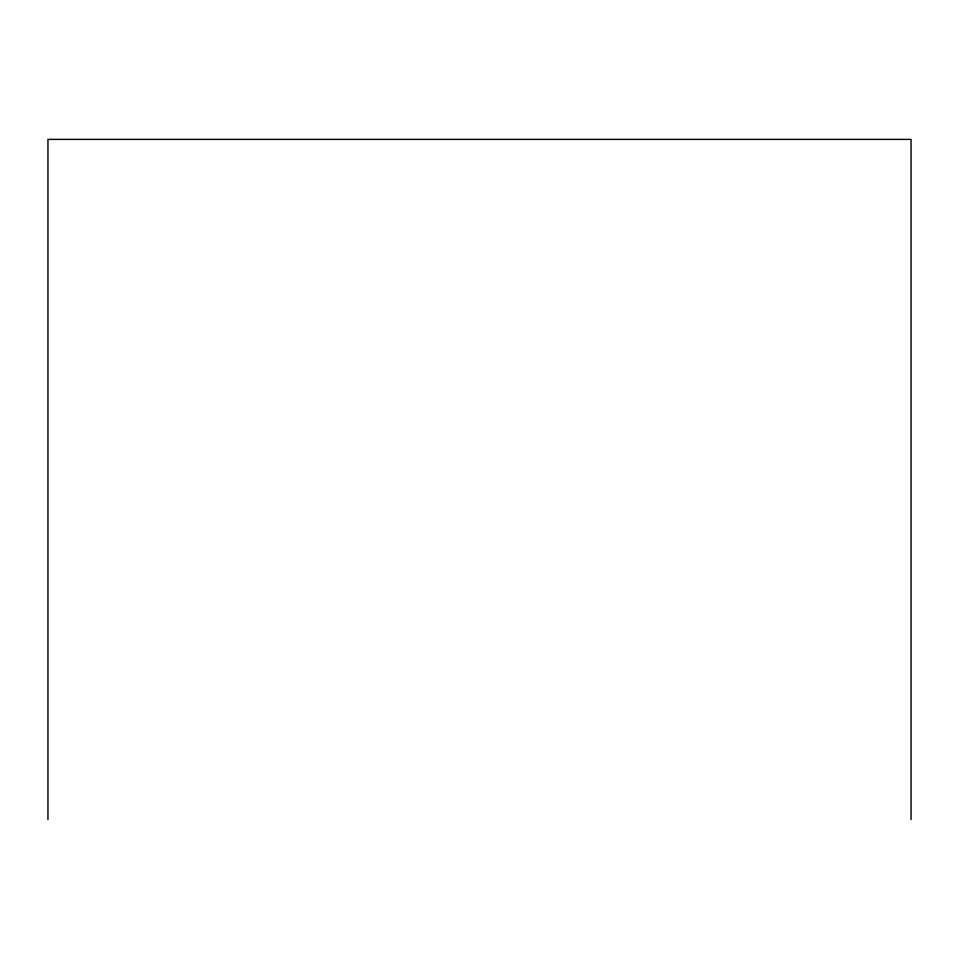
<?xml version="1.0" encoding="UTF-8"?>
<svg xmlns="http://www.w3.org/2000/svg" width="959" height="959" viewBox="0 0 959 959"><rect width="100%" height="100%" fill="white"/><g stroke="black" fill="none" stroke-linecap="round" stroke-linejoin="round"><path stroke-width="1.44" d="M911.05 819.609L911.05 139.391L47.95 139.391L47.95 819.609"/></g></svg>
